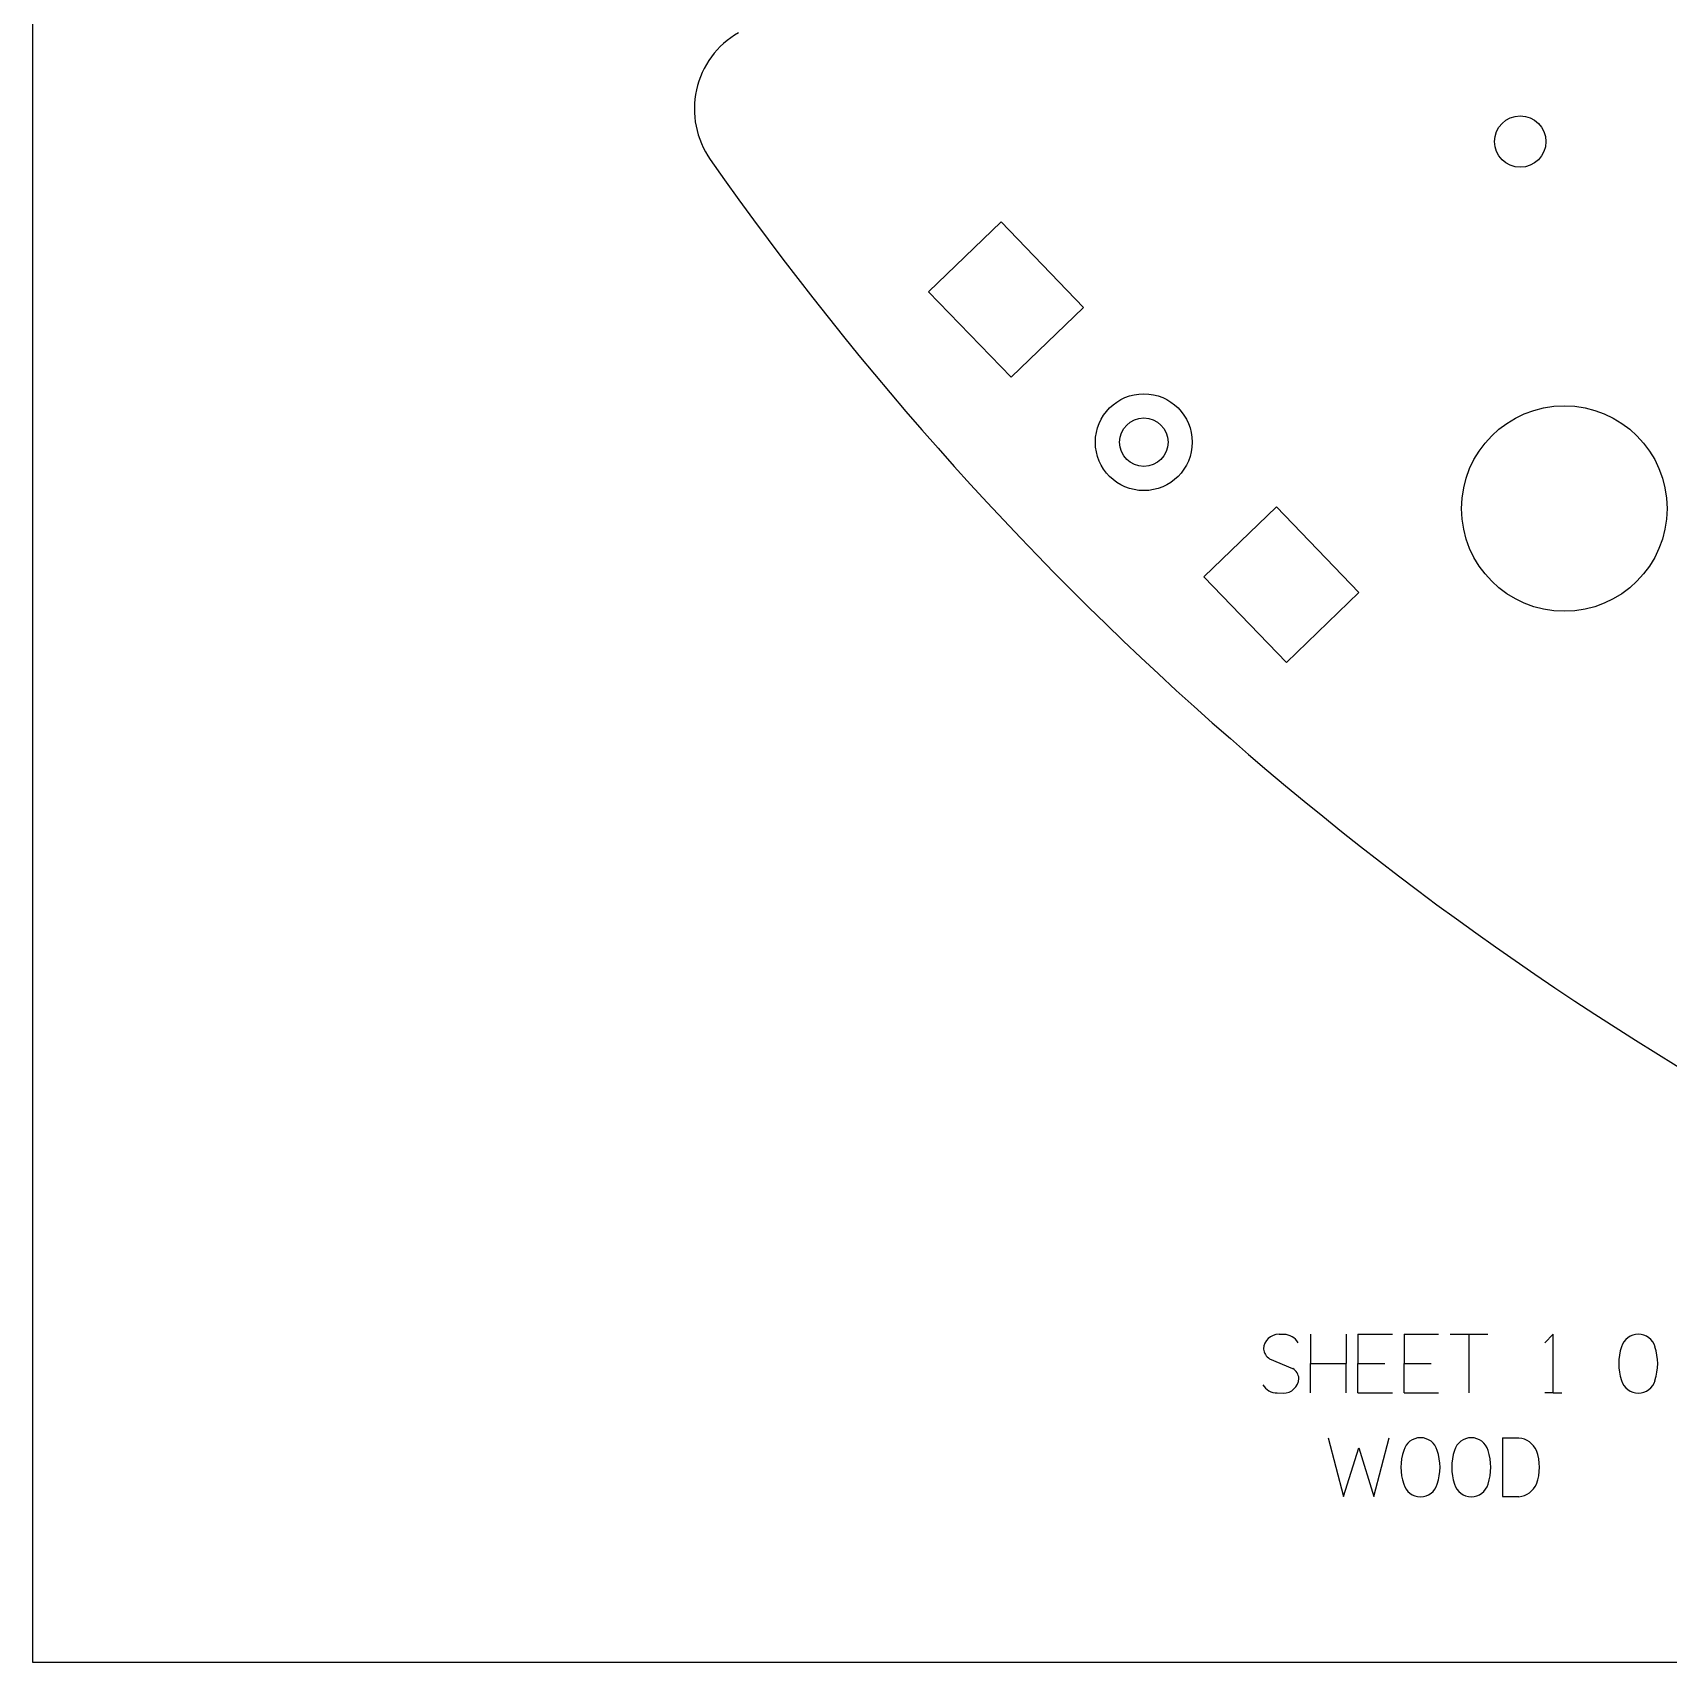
# Model space of a CAD drawing. Header units: inches. Extents: x -1316 to -504, y 751 to 1208.
# Drawn here: x -1316.5 to -1205, y 751.2 to 862.2 of the extents above; entities that cross this region are included whole.
import ezdxf

# ---------------------------------------------------------------- set-up
doc = ezdxf.new("R2010")
doc.units = ezdxf.units.IN
doc.header["$MEASUREMENT"] = 0
doc.linetypes.add('Continuous2', pattern=[0])
for name, color, linetype in [('68351 TABLE', 1, 'Continuous'), ('68369 Idler Mount', 1, 'Continuous'), ('STOCK OUTLINE', 1, 'Continuous')]:
    doc.layers.add(name, color=color, linetype=linetype)

msp = doc.modelspace()

# ---------------------------------------------------------------- linework, layer by layer
at = {"layer": '68351 TABLE', "color": 5, "linetype": 'Continuous2', "lineweight": -3, "true_color": 0x0000ff}
for p, q in [((-1250.5, 849.34), (-1255.43, 844.57)), ((-1244.87, 843.51), (-1250.5, 849.34)), ((-1255.43, 844.57), (-1249.8, 838.75)), ((-1249.8, 838.75), (-1244.87, 843.51)), ((-1231.74, 829.92), (-1236.68, 825.15)), ((-1226.11, 824.09), (-1231.74, 829.92)), ((-1236.68, 825.15), (-1231.05, 819.33)), ((-1231.05, 819.33), (-1226.11, 824.09))]:
    msp.add_line(p, q, dxfattribs=at)
at = {"layer": '68351 TABLE', "color": 3, "linetype": 'Continuous2', "lineweight": -3, "true_color": 0x00ff00}
for p, q in [((-1228.2, 766.5), (-1227.16, 762.5)), ((-1227.16, 762.5), (-1226.13, 765.83)), ((-1226.13, 765.83), (-1225.09, 762.5)), ((-1225.09, 762.5), (-1224.05, 766.5)), ((-1216.33, 766.5), (-1216.33, 762.5)), ((-1216.33, 766.5), (-1215.21, 766.5)), ((-1216.33, 762.5), (-1215.21, 762.5))]:
    msp.add_line(p, q, dxfattribs=at)
at = {"layer": '68351 TABLE', "color": 5, "linetype": 'Continuous2', "lineweight": -3, "true_color": 0x0000ff}
for centre, radius in [((-1215.12, 854.81), 1.75), ((-1240.77, 834.33), 1.65), ((-1212.12, 829.81), 7)]:
    msp.add_circle(centre, radius, dxfattribs=at)
at = {"layer": '68351 TABLE', "color": 3, "linetype": 'Continuous2', "lineweight": -3, "true_color": 0x00ff00}
msp.add_circle((-1240.77, 834.33), 3.3, dxfattribs=at)
at = {"layer": '68351 TABLE', "color": 1, "linetype": 'Continuous2', "lineweight": -3, "true_color": 0xff0000}
for centre, radius, start, end in [((-1265.39, 857.03), 6, 120, 215.0131), ((-1090.12, 979.81), 220, 215.0131, 324.9869)]:
    msp.add_arc(centre, radius, start, end, dxfattribs=at)
at = {"layer": '68351 TABLE', "color": 3, "linetype": 'Continuous2', "lineweight": -3, "true_color": 0x00ff00}
for centre, radius, start, end in [((-1219.69, 764.5), 3.56, 161.2941, 198.7059), ((-1221.92, 765.32), 1.19, 15.902, 164.098), ((-1224.15, 764.5), 3.56, 341.2941, 18.7059), ((-1216.23, 764.5), 3.56, 161.2941, 198.7059), ((-1218.46, 765.32), 1.19, 15.902, 164.098), ((-1220.69, 764.5), 3.56, 341.2941, 18.7059), ((-1215.35, 765.03), 1.47, 24.3868, 84.6174), ((-1217.38, 764.5), 3.56, 341.2941, 18.7059), ((-1221.92, 763.68), 1.19, 195.902, 344.098), ((-1218.46, 763.68), 1.19, 195.902, 344.098), ((-1215.35, 763.96), 1.47, 275.3825, 335.6132)]:
    msp.add_arc(centre, radius, start, end, dxfattribs=at)
at = {"layer": '68369 Idler Mount', "color": 3, "linetype": 'Continuous2', "lineweight": -3, "true_color": 0x00ff00}
for p, q in [((-1231.55, 773.56), (-1231.23, 773.56)), ((-1229.41, 773.56), (-1229.41, 771.56)), ((-1226.98, 773.56), (-1226.98, 771.56)), ((-1226.18, 773.56), (-1223.83, 773.56)), ((-1226.18, 773.56), (-1226.18, 771.56)), ((-1223.03, 773.56), (-1220.69, 773.56)), ((-1223.03, 773.56), (-1223.03, 771.56)), ((-1219.89, 773.56), (-1218.61, 773.56)), ((-1218.61, 769.56), (-1218.61, 773.56)), ((-1218.61, 773.56), (-1217.33, 773.56)), ((-1212.87, 773.56), (-1213.45, 772.98)), ((-1212.87, 769.56), (-1212.87, 773.56)), ((-1232.2, 771.89), (-1230.63, 771.22)), ((-1229.41, 771.56), (-1226.98, 771.56)), ((-1229.41, 769.56), (-1229.41, 771.56)), ((-1226.98, 769.56), (-1226.98, 771.56)), ((-1226.18, 771.56), (-1224.35, 771.56)), ((-1226.18, 769.56), (-1226.18, 771.56)), ((-1223.03, 771.56), (-1221.2, 771.56)), ((-1223.03, 769.56), (-1223.03, 771.56)), ((-1231.68, 769.56), (-1231.27, 769.55)), ((-1226.18, 769.56), (-1223.83, 769.56)), ((-1223.03, 769.56), (-1220.69, 769.56)), ((-1212.87, 769.56), (-1213.45, 769.56)), ((-1212.87, 769.56), (-1212.3, 769.56))]:
    msp.add_line(p, q, dxfattribs=at)
for centre, radius, start, end in [((-1231.57, 772.51), 1.05, 89.2985, 177.3507), ((-1231.24, 772.4), 1.15, 30.522, 89.2985), ((-1207.08, 772.37), 1.19, 15.902, 164.098), ((-1231.76, 772.63), 0.86, 185.1823, 239.3448), ((-1204.85, 771.56), 3.56, 161.2941, 198.7059), ((-1209.32, 771.56), 3.56, 341.2941, 18.7059), ((-1231.06, 770.48), 0.86, 5.1822, 59.3448), ((-1231.67, 770.71), 1.15, 210.522, 269.4411), ((-1231.26, 770.6), 1.05, 269.4411, 357.3507), ((-1207.08, 770.74), 1.19, 195.902, 344.098)]:
    msp.add_arc(centre, radius, start, end, dxfattribs=at)
at = {"layer": 'STOCK OUTLINE', "color": 2, "linetype": 'Continuous2', "lineweight": -3, "true_color": 0xffff00}
for p, q in [((-1316.47, 751.21), (-1316.47, 1208.41)), ((-503.67, 751.21), (-1316.47, 751.21))]:
    msp.add_line(p, q, dxfattribs=at)

doc.saveas('drawing.dxf')
